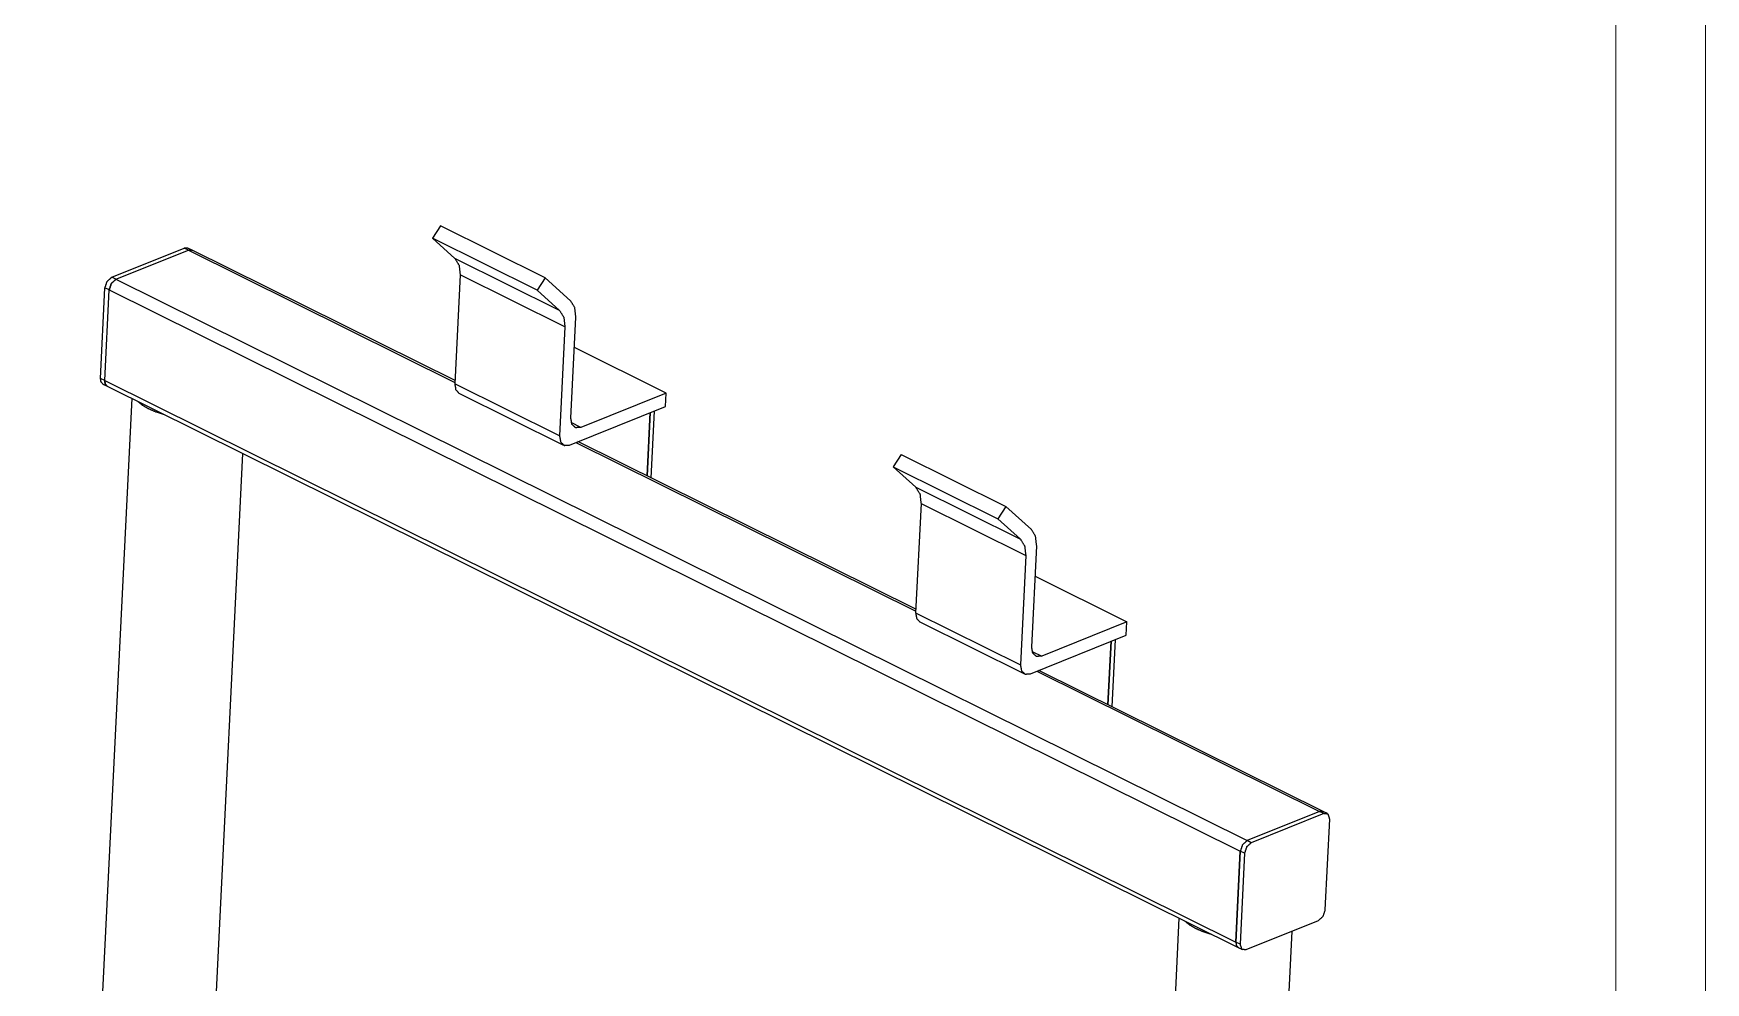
# Model space of a CAD drawing. Header units: millimetres. Extents: x 2210 to 79821, y -19430 to 2344.
# Drawn here: x 7004.8 to 7097.9, y 1684.1 to 1736.9 of the extents above; entities that cross this region are included whole.
import ezdxf

# ---------------------------------------------------------------- set-up
doc = ezdxf.new("R2010")
doc.units = ezdxf.units.MM
doc.layers.add('101', color=7, linetype='Continuous', true_color=0xffffff)

msp = doc.modelspace()

# ---------------------------------------------------------------- linework, layer by layer
at = {"layer": '101', "color": 133, "linetype": 'Continuous', "lineweight": 18}
for p, q in [((7097.916, 1492.822), (7097.916, 1789.822)), ((7092.916, 1497.822), (7092.916, 1784.822))]:
    msp.add_line(p, q, dxfattribs=at)
at = {"layer": '101', "color": 92, "linetype": 'Continuous', "lineweight": 25}
for p, q in [((7027.429, 1726.225), (7026.983, 1725.53)), ((7026.983, 1725.53), (7028.233, 1724.398)), ((7032.818, 1722.634), (7026.983, 1725.53)), ((7033.264, 1723.329), (7027.429, 1726.225)), ((7009.351, 1723.24), (7013.389, 1724.864)), ((7013.389, 1724.864), (7028.235, 1717.495)), ((7028.241, 1717.593), (7013.589, 1724.865)), ((7034.068, 1721.501), (7028.233, 1724.398)), ((7008.724, 1717.591), (7008.973, 1722.65)), ((7008.973, 1722.65), (7071.993, 1691.37)), ((7009.351, 1723.24), (7072.371, 1691.96)), ((7028.529, 1723.485), (7028.23, 1717.406)), ((7034.364, 1720.589), (7028.529, 1723.485)), ((7033.264, 1723.329), (7032.818, 1722.634)), ((7032.818, 1722.634), (7034.068, 1721.501)), ((7034.677, 1722.048), (7033.264, 1723.329)), ((7034.696, 1715.492), (7034.973, 1721.136)), ((7034.364, 1720.589), (7034.066, 1714.509)), ((7040.004, 1716.898), (7034.89, 1719.436)), ((7008.724, 1717.591), (7071.745, 1686.311)), ((7008.858, 1717.286), (7071.879, 1686.006)), ((7034.066, 1714.509), (7028.23, 1717.406)), ((7010.225, 1716.607), (7004.752, 1605.2)), ((7028.454, 1716.898), (7034.289, 1714.002)), ((7034.623, 1714.004), (7039.967, 1716.154)), ((7040.004, 1716.898), (7035.253, 1714.987)), ((7039.967, 1716.154), (7040.004, 1716.898)), ((7035.253, 1714.987), (7034.719, 1715.252)), ((7011.078, 1604.89), (7016.415, 1713.534)), ((7034.979, 1714.147), (7053.909, 1704.752)), ((7053.914, 1704.85), (7035.092, 1714.192)), ((7053.104, 1713.482), (7052.658, 1712.787)), ((7053.104, 1713.482), (7058.939, 1710.585)), ((7052.658, 1712.787), (7058.493, 1709.89)), ((7052.658, 1712.787), (7053.908, 1711.654)), ((7053.908, 1711.654), (7059.743, 1708.757)), ((7054.204, 1710.742), (7053.905, 1704.662)), ((7054.204, 1710.742), (7060.039, 1707.845)), ((7058.939, 1710.585), (7058.493, 1709.89)), ((7060.352, 1709.304), (7058.939, 1710.585)), ((7058.493, 1709.89), (7059.743, 1708.757)), ((7060.039, 1707.845), (7059.741, 1701.766)), ((7060.371, 1702.748), (7060.648, 1708.392)), ((7060.565, 1706.692), (7065.679, 1704.154)), ((7053.905, 1704.662), (7059.741, 1701.766)), ((7054.129, 1704.154), (7059.964, 1701.258)), ((7065.679, 1704.154), (7060.928, 1702.243)), ((7065.642, 1703.41), (7065.679, 1704.154)), ((7060.298, 1701.26), (7065.642, 1703.41)), ((7060.394, 1702.508), (7060.928, 1702.243)), ((7060.653, 1701.404), (7076.409, 1693.584)), ((7076.61, 1693.585), (7060.766, 1701.449)), ((7076.409, 1693.584), (7072.371, 1691.96)), ((7071.745, 1686.311), (7071.993, 1691.37)), ((7068.577, 1687.644), (7063.104, 1576.237)), ((7069.43, 1575.927), (7074.882, 1686.924))]:
    msp.add_line(p, q, dxfattribs=at)
at = {"layer": '101', "color": 72, "linetype": 'Continuous', "lineweight": 25}
for p, q in [((7009.118, 1723.356), (7013.156, 1724.98)), ((7009.351, 1723.24), (7013.389, 1724.864)), ((7013.389, 1724.864), (7013.156, 1724.98)), ((7013.589, 1724.865), (7013.356, 1724.981)), ((7008.491, 1717.707), (7008.739, 1722.766)), ((7008.724, 1717.591), (7008.973, 1722.65)), ((7008.973, 1722.65), (7008.739, 1722.766)), ((7009.351, 1723.24), (7009.118, 1723.356)), ((7008.724, 1717.591), (7008.491, 1717.707)), ((7008.625, 1717.402), (7008.858, 1717.286)), ((7038.946, 1712.279), (7039.12, 1715.813)), ((7039.12, 1715.813), (7038.946, 1712.279)), ((7039.174, 1712.167), (7039.357, 1715.908)), ((7064.621, 1699.536), (7064.795, 1703.069)), ((7064.795, 1703.069), (7064.621, 1699.536)), ((7064.849, 1699.423), (7065.032, 1703.165)), ((7076.409, 1693.584), (7072.371, 1691.96)), ((7076.643, 1693.468), (7072.605, 1691.844)), ((7076.643, 1693.468), (7076.409, 1693.584)), ((7076.843, 1693.469), (7076.61, 1693.585)), ((7076.728, 1688.106), (7076.977, 1693.165)), ((7072.605, 1691.844), (7072.371, 1691.96)), ((7071.993, 1691.37), (7071.745, 1686.311)), ((7072.226, 1691.254), (7071.978, 1686.195)), ((7072.226, 1691.254), (7071.993, 1691.37)), ((7072.312, 1685.892), (7076.35, 1687.516)), ((7071.978, 1686.195), (7071.745, 1686.311)), ((7071.879, 1686.006), (7072.112, 1685.89))]:
    msp.add_line(p, q, dxfattribs=at)
for points, knots in [([(7013.156, 1724.98), (7013.262, 1725.002), (7013.356, 1724.981)], [0, 0, 0.52895, 1, 1]), ([(7013.389, 1724.864), (7013.495, 1724.886), (7013.589, 1724.865)], [0, 0, 0.52899, 1, 1]), ([(7008.739, 1722.766), (7008.859, 1723.124), (7009.118, 1723.356)], [0, 0, 0.520641, 1, 1]), ([(7008.973, 1722.65), (7009.093, 1723.008), (7009.351, 1723.24)], [0, 0, 0.520641, 1, 1]), ([(7008.625, 1717.402), (7008.521, 1717.517), (7008.491, 1717.707)], [0, 0, 0.44577, 1, 1]), ([(7008.858, 1717.286), (7008.754, 1717.401), (7008.724, 1717.591)], [0, 0, 0.445746, 1, 1]), ([(7076.61, 1693.585), (7076.515, 1693.606), (7076.409, 1693.584)], [0, 0, 0.470963, 1, 1]), ([(7076.977, 1693.165), (7076.888, 1693.438), (7076.643, 1693.468)], [0, 0, 0.537809, 1, 1]), ([(7072.371, 1691.96), (7072.113, 1691.728), (7071.993, 1691.37)], [0, 0, 0.479385, 1, 1]), ([(7072.605, 1691.844), (7072.346, 1691.612), (7072.226, 1691.254)], [0, 0, 0.479385, 1, 1]), ([(7076.35, 1687.516), (7076.609, 1687.748), (7076.728, 1688.106)], [0, 0, 0.479385, 1, 1]), ([(7071.745, 1686.311), (7071.775, 1686.121), (7071.879, 1686.006)], [0, 0, 0.554177, 1, 1]), ([(7071.978, 1686.195), (7072.067, 1685.921), (7072.312, 1685.892)], [0, 0, 0.537858, 1, 1])]:
    msp.add_open_spline(points, degree=1, knots=knots, dxfattribs=at)
at = {"layer": '101', "color": 92, "linetype": 'Continuous', "lineweight": 25}
for points, knots in [([(7013.389, 1724.864), (7013.495, 1724.886), (7013.589, 1724.865)], [0, 0, 0.52899, 1, 1]), ([(7028.233, 1724.398), (7028.467, 1724.018), (7028.529, 1723.485)], [0, 0, 0.453531, 1, 1]), ([(7009.351, 1723.24), (7009.093, 1723.008), (7008.973, 1722.65)], [0, 0, 0.479359, 1, 1]), ([(7034.973, 1721.136), (7034.911, 1721.669), (7034.677, 1722.048)], [0, 0, 0.546481, 1, 1]), ([(7034.068, 1721.501), (7034.302, 1721.122), (7034.364, 1720.589)], [0, 0, 0.453536, 1, 1]), ([(7008.724, 1717.591), (7008.754, 1717.401), (7008.858, 1717.286)], [0, 0, 0.554254, 1, 1]), ([(7028.23, 1717.406), (7028.281, 1717.089), (7028.454, 1716.898)], [0, 0, 0.554226, 1, 1]), ([(7010.552, 1716.446), (7010.817, 1716.23), (7011.155, 1716.034)], [0, 0, 0.466885, 1, 1]), ([(7011.155, 1716.034), (7011.556, 1715.863), (7012.009, 1715.723)], [0, 0, 0.478923, 1, 1]), ([(7035.253, 1714.987), (7034.961, 1714.967), (7034.757, 1715.152), (7034.696, 1715.492)], [0, 0, 0.320429, 0.621799, 1, 1]), ([(7034.066, 1714.509), (7034.127, 1714.169), (7034.331, 1713.984), (7034.623, 1714.004)], [0, 0, 0.378225, 0.679615, 1, 1]), ([(7053.908, 1711.654), (7054.142, 1711.275), (7054.204, 1710.742)], [0, 0, 0.453531, 1, 1]), ([(7059.743, 1708.757), (7059.977, 1708.378), (7060.039, 1707.845)], [0, 0, 0.45355, 1, 1]), ([(7060.648, 1708.392), (7060.586, 1708.925), (7060.352, 1709.304)], [0, 0, 0.546469, 1, 1]), ([(7053.905, 1704.662), (7053.956, 1704.345), (7054.129, 1704.154)], [0, 0, 0.554226, 1, 1]), ([(7060.928, 1702.243), (7060.636, 1702.224), (7060.432, 1702.408), (7060.371, 1702.748)], [0, 0, 0.320388, 0.621794, 1, 1]), ([(7059.741, 1701.766), (7059.802, 1701.426), (7060.006, 1701.241), (7060.298, 1701.26)], [0, 0, 0.37822, 0.679612, 1, 1]), ([(7076.409, 1693.584), (7076.515, 1693.606), (7076.61, 1693.585)], [0, 0, 0.529037, 1, 1]), ([(7072.371, 1691.96), (7072.113, 1691.728), (7071.993, 1691.37)], [0, 0, 0.479385, 1, 1]), ([(7068.904, 1687.483), (7069.169, 1687.267), (7069.507, 1687.071)], [0, 0, 0.466927, 1, 1]), ([(7069.507, 1687.071), (7069.908, 1686.9), (7070.361, 1686.76)], [0, 0, 0.478918, 1, 1]), ([(7071.745, 1686.311), (7071.775, 1686.121), (7071.879, 1686.006)], [0, 0, 0.554177, 1, 1])]:
    msp.add_open_spline(points, degree=1, knots=knots, dxfattribs=at)

doc.saveas('drawing.dxf')
